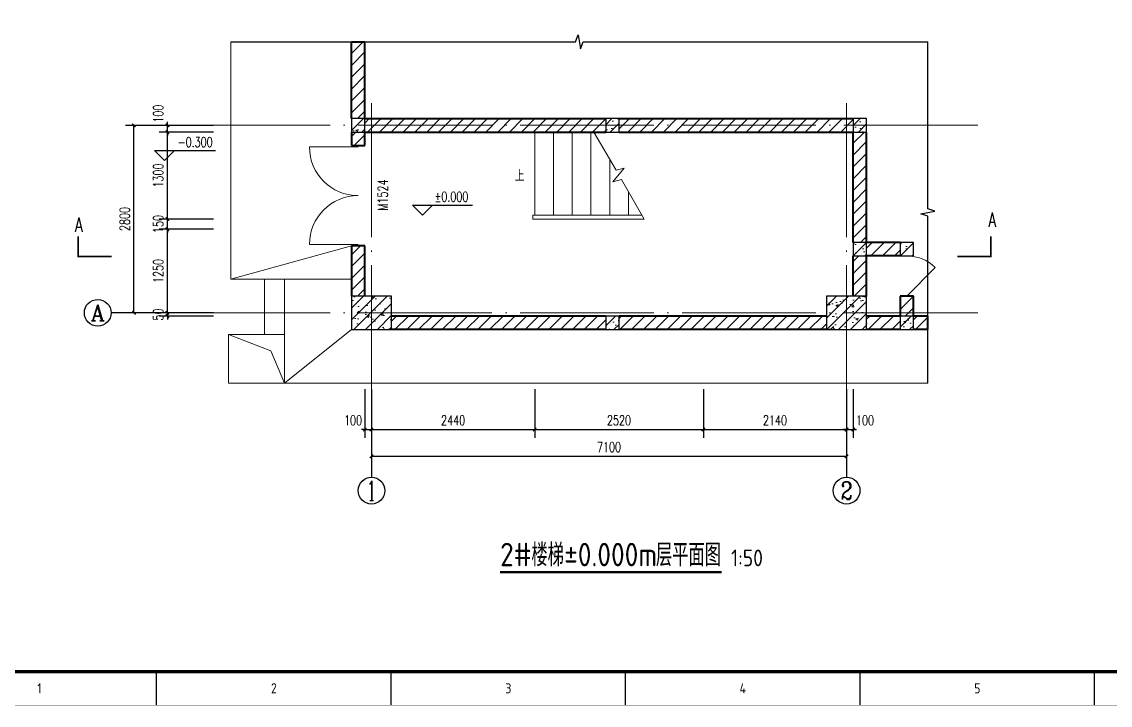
# Model space of a CAD drawing. Extents: x 238398 to 585159, y -66832 to 191741.
# Drawn here: x 408473 to 424739, y -66822 to -56617 of the extents above; entities that cross this region are included whole.
import ezdxf
from ezdxf.enums import TextEntityAlignment as Align

# ---------------------------------------------------------------- set-up
doc = ezdxf.new("R2010")
doc.units = 0
doc.header["$LTSCALE"] = 1000
doc.header["$MEASUREMENT"] = 0
doc.linetypes.add('DOTE', pattern=[2.42, 2, -0.2, 0.02, -0.2])
for name, color, linetype in [('AXIS', 3, 'Continuous'), ('AXIS_TEXT', 7, 'Continuous'), ('DIM_ELEV', 3, 'Continuous'), ('DIM_SYMB', 3, 'Continuous'), ('GZZ', 9, 'Continuous'), ('PUB_DIM', 76, 'Continuous'), ('WINDOW_TEXT', 7, 'Continuous')]:
    doc.layers.add(name, color=color, linetype=linetype)
for name, color, linetype, lineweight in [('COLUMN', 9, 'Continuous', 30), ('DOTE', 18, 'DOTE', 13), ('PUB_HATCH', 252, 'Continuous', 5), ('PUB_TEXT', 7, 'Continuous', 20), ('STAIR', 2, 'Continuous', 18), ('WALL', 4, 'Continuous', 40), ('WINDOW', 2, 'Continuous', 18), ('水', 33, 'Continuous', 18)]:
    doc.layers.add(name, color=color, linetype=linetype, lineweight=lineweight)
doc.styles.add('_TCH_AXIS', font='complex.shx', dxfattribs={"bigfont": 'gbcbig.shx'})
doc.styles.add('_TCH_DIM', font='SIMPLEX', dxfattribs={"bigfont": 'GBCBIG'})
doc.styles.add('_TCH_DIM_T3', font='SIMPLEX', dxfattribs={"width": 0.705882, "bigfont": 'GBCBIG'})
doc.styles.add('_TCH_LABEL', font='geditxt.shx', dxfattribs={"bigfont": 'hztxt1.shx'})
doc.styles.add('_TCH_WINDOW', font='geditxt.shx', dxfattribs={"bigfont": 'hztxt1.shx'})
doc.styles.get("Standard").update_dxf_attribs({"font": 'gbenor.shx', "bigfont": 'gbcbig.shx'})
doc.styles.add('TK', font='GEDITXT.SHX', dxfattribs={"width": 0.85, "height": 3.5, "bigfont": 'hztxt1.shx'})
doc.dimstyles.new('_TCH_ARCH&&50', dxfattribs={"dimtxt": 148.75, "dimasz": 50, "dimexe": 125, "dimexo": 150, "dimgap": 63.125, "dimtad": 1, "dimdec": 0, "dimzin": 0, "dimdsep": 46, "dimtxsty": '_TCH_DIM_T3', "dimblk": 'ARCHTICK', "dimcen": 0.09, "dimazin": 2, "dimtfac": 1, "dimtdec": 0, "dimtix": 1, "dimtmove": 2, "dimatfit": 3, "dimfxl": 1, "dimtolj": 1, "dimtzin": 0, "dimarcsym": 0})
pattern_1 = [(45, (0, 89.76), (-88.388383, 88.388383), [])]
pattern_2 = [(45, (0, 0), (-88.388348, 88.388348), []), (50, (0, 0), (358.6301, -31.37607), [37.5, -412.5]), (355, (0, 0), (-69.37567, 376.09607), [30, -330]), (100.4514, (29.9, -2.6), (289.2547, 344.71977), [31.8701, -350.57106]), (46.1842, (0, 100), (533.62052, -82.7595), [56.25, -618.75]), (96.6356, (44.47, 93.1), (467.33135, 487.05894), [47.80514, -525.8565]), (351.1842, (0, 100), (467.331, 487.0593), [45, -495]), (21, (50, 75), (298.45353, -201.30945), [37.5, -412.5]), (326, (50, 75), (121.65767, 362.57502), [30, -330]), (71.4514, (74.87, 58.22), (420.11131, 161.26525), [31.8701, -350.57106]), (37.5, (0, 0), (6.079928, 166.446927), [0, -326, 0, -335, 0, -331.25]), (7.5, (0, 0), (131.53477, 197.205856), [0, -191, 0, -318.5, 0, -126.25]), (327.5, (-111.5, 0), (266.91122, -11.277436), [0, -125, 0, -390, 0, -517.5]), (317.5, (-161.5, 0), (291.59308, 50.05249), [0, -162.5, 0, -259, 0, -367.5])]

# ---------------------------------------------------------------- blocks, each defined once
blk = doc.blocks.new('GEDI_WK_A1')
at = {"color": 3}
for p, q in [((70.08, 0), (70.08, 10)), ((140.17, 0), (140.17, 10)), ((210.25, 0), (210.25, 10)), ((280.33, 0), (280.33, 10)), ((350.42, 0), (350.42, 10))]:
    blk.add_line(p, q, dxfattribs=at)
for points, const_width in [([(0, 0), (841, 0), (841, 594), (0, 594)], 0.1), ([(25, 10), (831, 10), (831, 584), (25, 584)], 1)]:
    blk.add_lwpolyline(points, close=True, dxfattribs=dict(at, const_width=const_width))
for s, p in [('1', (35.04, 5)), ('2', (105.12, 5)), ('3', (175.21, 5)), ('4', (245.29, 5)), ('5', (315.38, 5))]:
    blk.add_text(s, height=3, dxfattribs=at).set_placement(p, align=Align.MIDDLE)
blk = doc.blocks.new('CEEC_TK_A1')
blk.add_blockref('GEDI_WK_A1', (0, 0))
at = {"style": 'TK', "width": 0.85}
for tag, height, p in [('PROJECTNAME', 4.75, (776, 44)), ('PHASE', 4, (818, 44)), ('DRAWINGNAME', 4.75, (786, 31))]:
    blk.add_attdef(tag, text='', height=height, dxfattribs=at).set_placement(p, align=Align.MIDDLE_CENTER)
for tag, p, height in [('APPROVE', (663, 32.75), 3.5), ('DESIGN', (708, 32.75), 3.5), ('REVIEW1', (663, 25.75), 3.5), ('DRAW', (708, 25.75), 3.5), ('REVIEW2', (663, 18.75), 3.5), ('PROPORTION', (708, 18.75), 3.5), ('DRAWINGNUMBER', (758, 18.5), 4), ('CHECK', (663, 11.75), 3.5), ('DATE', (708, 11.75), 3.5), ('VERSION', (824, 11.75), 3.5)]:
    blk.add_attdef(tag, p, '', height=height, dxfattribs=at)
blk = doc.blocks.new('_ArchTick')
at = {"color": 0, "linetype": 'ByBlock', "const_width": 0.4}
blk.add_lwpolyline([(-0.5, -0.5), (0.5, 0.5)], dxfattribs=at)
blk = doc.blocks.new('*D275')
at = {"layer": 'Defpoints', "color": 0, "transparency": 16777216}
for p in [(410149, -58163), (411487, -58163), (411487, -60963)]:
    blk.add_point(p, dxfattribs=at)
at = {"layer": 'PUB_DIM', "color": 0, "lineweight": -2, "transparency": 16777216}
for p, q in [((411337, -58163), (410024, -58163)), ((410149, -60963), (410149, -58163)), ((411337, -60963), (410024, -60963))]:
    blk.add_line(p, q, dxfattribs=at)
at = {"layer": 'PUB_DIM', "color": 0, "lineweight": -2, "transparency": 16777216, "xscale": 50, "yscale": 50, "zscale": 50}
for p, rotation in [((410149, -58163), 90), ((410149, -60963), 270)]:
    blk.add_blockref('_ArchTick', p, dxfattribs=dict(at, rotation=rotation))
at = {"layer": 'PUB_DIM', "color": 0, "transparency": 16777216, "insert": (410011, -59563), "char_height": 148.8, "attachment_point": 5, "rotation": 90, "style": '_TCH_DIM_T3'}
blk.add_mtext('\\A1;2800', dxfattribs=at)
blk = doc.blocks.new('*D276')
at = {"layer": 'Defpoints', "color": 0, "transparency": 16777216}
for p in [(410649, -58163), (411487, -58163), (411487, -58263)]:
    blk.add_point(p, dxfattribs=at)
at = {"layer": 'PUB_DIM', "color": 0, "lineweight": -2, "transparency": 16777216}
for p, q in [((411337, -58163), (410524, -58163)), ((410649, -58163), (410649, -58113)), ((410649, -58263), (410649, -58163)), ((411337, -58263), (410524, -58263)), ((410649, -58263), (410649, -58313))]:
    blk.add_line(p, q, dxfattribs=at)
at = {"layer": 'PUB_DIM', "color": 0, "lineweight": -2, "transparency": 16777216, "xscale": 50, "yscale": 50, "zscale": 50}
for p, rotation in [((410649, -58163), 270), ((410649, -58263), 90)]:
    blk.add_blockref('_ArchTick', p, dxfattribs=dict(at, rotation=rotation))
at = {"layer": 'PUB_DIM', "color": 0, "transparency": 16777216, "insert": (410512, -57988), "char_height": 148.8, "attachment_point": 5, "rotation": 90, "style": '_TCH_DIM_T3'}
blk.add_mtext('\\A1;100', dxfattribs=at)
blk = doc.blocks.new('*D277')
at = {"layer": 'Defpoints', "color": 0, "transparency": 16777216}
for p in [(410649, -58263), (411487, -58263), (411487, -59563)]:
    blk.add_point(p, dxfattribs=at)
at = {"layer": 'PUB_DIM', "color": 0, "lineweight": -2, "transparency": 16777216}
for p, q in [((411337, -58263), (410524, -58263)), ((410649, -59563), (410649, -58263)), ((411337, -59563), (410524, -59563))]:
    blk.add_line(p, q, dxfattribs=at)
at = {"layer": 'PUB_DIM', "color": 0, "lineweight": -2, "transparency": 16777216, "xscale": 50, "yscale": 50, "zscale": 50}
for p, rotation in [((410649, -58263), 90), ((410649, -59563), 270)]:
    blk.add_blockref('_ArchTick', p, dxfattribs=dict(at, rotation=rotation))
at = {"layer": 'PUB_DIM', "color": 0, "transparency": 16777216, "insert": (410512, -58913), "char_height": 148.8, "attachment_point": 5, "rotation": 90, "style": '_TCH_DIM_T3'}
blk.add_mtext('\\A1;1300', dxfattribs=at)
blk = doc.blocks.new('*D278')
at = {"layer": 'Defpoints', "color": 0, "transparency": 16777216}
for p in [(410649, -59563), (411487, -59563), (411487, -59713)]:
    blk.add_point(p, dxfattribs=at)
at = {"layer": 'PUB_DIM', "color": 0, "lineweight": -2, "transparency": 16777216}
for p, q in [((410649, -59563), (410649, -59513)), ((411337, -59563), (410524, -59563)), ((410649, -59713), (410649, -59563)), ((411337, -59713), (410524, -59713)), ((410649, -59713), (410649, -59763))]:
    blk.add_line(p, q, dxfattribs=at)
at = {"layer": 'PUB_DIM', "color": 0, "lineweight": -2, "transparency": 16777216, "xscale": 50, "yscale": 50, "zscale": 50}
for p, rotation in [((410649, -59563), 270), ((410649, -59713), 90)]:
    blk.add_blockref('_ArchTick', p, dxfattribs=dict(at, rotation=rotation))
at = {"layer": 'PUB_DIM', "color": 0, "transparency": 16777216, "insert": (410512, -59638), "char_height": 148.8, "attachment_point": 5, "rotation": 90, "style": '_TCH_DIM_T3'}
blk.add_mtext('\\A1;150', dxfattribs=at)
blk = doc.blocks.new('*D279')
at = {"layer": 'Defpoints', "color": 0, "transparency": 16777216}
for p in [(410649, -59713), (411487, -59713), (411487, -60963)]:
    blk.add_point(p, dxfattribs=at)
at = {"layer": 'PUB_DIM', "color": 0, "lineweight": -2, "transparency": 16777216}
for p, q in [((411337, -59713), (410524, -59713)), ((410649, -60963), (410649, -59713)), ((411337, -60963), (410524, -60963))]:
    blk.add_line(p, q, dxfattribs=at)
at = {"layer": 'PUB_DIM', "color": 0, "lineweight": -2, "transparency": 16777216, "xscale": 50, "yscale": 50, "zscale": 50}
for p, rotation in [((410649, -59713), 90), ((410649, -60963), 270)]:
    blk.add_blockref('_ArchTick', p, dxfattribs=dict(at, rotation=rotation))
at = {"layer": 'PUB_DIM', "color": 0, "transparency": 16777216, "insert": (410512, -60338), "char_height": 148.8, "attachment_point": 5, "rotation": 90, "style": '_TCH_DIM_T3'}
blk.add_mtext('\\A1;1250', dxfattribs=at)
blk = doc.blocks.new('*D280')
at = {"layer": 'Defpoints', "color": 0, "transparency": 16777216}
for p in [(410649, -60963), (411487, -60963), (411487, -61013)]:
    blk.add_point(p, dxfattribs=at)
at = {"layer": 'PUB_DIM', "color": 0, "lineweight": -2, "transparency": 16777216}
for p, q in [((411337, -60963), (410524, -60963)), ((410649, -60963), (410649, -60913)), ((410649, -61013), (410649, -60963)), ((411337, -61013), (410524, -61013)), ((410649, -61013), (410649, -61063))]:
    blk.add_line(p, q, dxfattribs=at)
at = {"layer": 'PUB_DIM', "color": 0, "lineweight": -2, "transparency": 16777216, "xscale": 50, "yscale": 50, "zscale": 50}
for p, rotation in [((410649, -60963), 270), ((410649, -61013), 90)]:
    blk.add_blockref('_ArchTick', p, dxfattribs=dict(at, rotation=rotation))
at = {"layer": 'PUB_DIM', "color": 0, "transparency": 16777216, "insert": (410512, -60988), "char_height": 148.8, "attachment_point": 5, "rotation": 90, "style": '_TCH_DIM_T3'}
blk.add_mtext('\\A1;50', dxfattribs=at)
blk = doc.blocks.new('*D281')
at = {"layer": 'Defpoints', "color": 0, "transparency": 16777216}
for p in [(420799, -61952), (420899, -61952), (420899, -62706)]:
    blk.add_point(p, dxfattribs=at)
at = {"layer": 'PUB_DIM', "color": 0, "lineweight": -2, "transparency": 16777216}
for p, q in [((420799, -62102), (420799, -62831)), ((420899, -62102), (420899, -62831)), ((420799, -62706), (420749, -62706)), ((420799, -62706), (420899, -62706)), ((420899, -62706), (420949, -62706))]:
    blk.add_line(p, q, dxfattribs=at)
at = {"layer": 'PUB_DIM', "color": 0, "lineweight": -2, "transparency": 16777216, "xscale": 50, "yscale": 50, "zscale": 50}
blk.add_blockref('_ArchTick', (420799, -62706), dxfattribs=at)
at = {"layer": 'PUB_DIM', "color": 0, "lineweight": -2, "transparency": 16777216, "xscale": 50, "yscale": 50, "zscale": 50, "rotation": 180}
blk.add_blockref('_ArchTick', (420899, -62706), dxfattribs=at)
at = {"layer": 'PUB_DIM', "color": 0, "transparency": 16777216, "insert": (421074, -62568), "char_height": 148.8, "attachment_point": 5, "style": '_TCH_DIM_T3'}
blk.add_mtext('\\A1;100', dxfattribs=at)
blk = doc.blocks.new('*D282')
at = {"layer": 'Defpoints', "color": 0, "transparency": 16777216}
for p in [(418659, -61952), (420799, -61952), (420799, -62706)]:
    blk.add_point(p, dxfattribs=at)
at = {"layer": 'PUB_DIM', "color": 0, "lineweight": -2, "transparency": 16777216}
for p, q in [((418659, -62102), (418659, -62831)), ((420799, -62102), (420799, -62831)), ((418659, -62706), (420799, -62706))]:
    blk.add_line(p, q, dxfattribs=at)
at = {"layer": 'PUB_DIM', "color": 0, "lineweight": -2, "transparency": 16777216, "xscale": 50, "yscale": 50, "zscale": 50, "rotation": 180}
blk.add_blockref('_ArchTick', (418659, -62706), dxfattribs=at)
at = {"layer": 'PUB_DIM', "color": 0, "lineweight": -2, "transparency": 16777216, "xscale": 50, "yscale": 50, "zscale": 50}
blk.add_blockref('_ArchTick', (420799, -62706), dxfattribs=at)
at = {"layer": 'PUB_DIM', "color": 0, "transparency": 16777216, "insert": (419729, -62568), "char_height": 148.8, "attachment_point": 5, "style": '_TCH_DIM_T3'}
blk.add_mtext('\\A1;2140', dxfattribs=at)
blk = doc.blocks.new('*D283')
at = {"layer": 'Defpoints', "color": 0, "transparency": 16777216}
for p in [(416139, -61952), (418659, -61952), (418659, -62706)]:
    blk.add_point(p, dxfattribs=at)
at = {"layer": 'PUB_DIM', "color": 0, "lineweight": -2, "transparency": 16777216}
for p, q in [((416139, -62102), (416139, -62831)), ((418659, -62102), (418659, -62831)), ((416139, -62706), (418659, -62706))]:
    blk.add_line(p, q, dxfattribs=at)
at = {"layer": 'PUB_DIM', "color": 0, "lineweight": -2, "transparency": 16777216, "xscale": 50, "yscale": 50, "zscale": 50, "rotation": 180}
blk.add_blockref('_ArchTick', (416139, -62706), dxfattribs=at)
at = {"layer": 'PUB_DIM', "color": 0, "lineweight": -2, "transparency": 16777216, "xscale": 50, "yscale": 50, "zscale": 50}
blk.add_blockref('_ArchTick', (418659, -62706), dxfattribs=at)
at = {"layer": 'PUB_DIM', "color": 0, "transparency": 16777216, "insert": (417399, -62568), "char_height": 148.8, "attachment_point": 5, "style": '_TCH_DIM_T3'}
blk.add_mtext('\\A1;2520', dxfattribs=at)
blk = doc.blocks.new('*D284')
at = {"layer": 'Defpoints', "color": 0, "transparency": 16777216}
for p in [(413699, -61952), (416139, -61952), (416139, -62706)]:
    blk.add_point(p, dxfattribs=at)
at = {"layer": 'PUB_DIM', "color": 0, "lineweight": -2, "transparency": 16777216}
for p, q in [((413699, -62102), (413699, -62831)), ((416139, -62102), (416139, -62831)), ((413699, -62706), (416139, -62706))]:
    blk.add_line(p, q, dxfattribs=at)
at = {"layer": 'PUB_DIM', "color": 0, "lineweight": -2, "transparency": 16777216, "xscale": 50, "yscale": 50, "zscale": 50, "rotation": 180}
blk.add_blockref('_ArchTick', (413699, -62706), dxfattribs=at)
at = {"layer": 'PUB_DIM', "color": 0, "lineweight": -2, "transparency": 16777216, "xscale": 50, "yscale": 50, "zscale": 50}
blk.add_blockref('_ArchTick', (416139, -62706), dxfattribs=at)
at = {"layer": 'PUB_DIM', "color": 0, "transparency": 16777216, "insert": (414919, -62568), "char_height": 148.8, "attachment_point": 5, "style": '_TCH_DIM_T3'}
blk.add_mtext('\\A1;2440', dxfattribs=at)
blk = doc.blocks.new('*D285')
at = {"layer": 'Defpoints', "color": 0, "transparency": 16777216}
for p in [(413599, -61952), (413699, -61952), (413699, -62706)]:
    blk.add_point(p, dxfattribs=at)
at = {"layer": 'PUB_DIM', "color": 0, "lineweight": -2, "transparency": 16777216}
for p, q in [((413599, -62102), (413599, -62831)), ((413699, -62102), (413699, -62831)), ((413599, -62706), (413549, -62706)), ((413599, -62706), (413699, -62706)), ((413699, -62706), (413749, -62706))]:
    blk.add_line(p, q, dxfattribs=at)
at = {"layer": 'PUB_DIM', "color": 0, "lineweight": -2, "transparency": 16777216, "xscale": 50, "yscale": 50, "zscale": 50}
blk.add_blockref('_ArchTick', (413599, -62706), dxfattribs=at)
at = {"layer": 'PUB_DIM', "color": 0, "lineweight": -2, "transparency": 16777216, "xscale": 50, "yscale": 50, "zscale": 50, "rotation": 180}
blk.add_blockref('_ArchTick', (413699, -62706), dxfattribs=at)
at = {"layer": 'PUB_DIM', "color": 0, "transparency": 16777216, "insert": (413424, -62568), "char_height": 148.8, "attachment_point": 5, "style": '_TCH_DIM_T3'}
blk.add_mtext('\\A1;100', dxfattribs=at)
blk = doc.blocks.new('*D286')
at = {"layer": 'Defpoints', "color": 0, "transparency": 16777216}
for p in [(413699, -61952), (420799, -61952), (420799, -63105)]:
    blk.add_point(p, dxfattribs=at)
at = {"layer": 'PUB_DIM', "color": 0, "lineweight": -2, "transparency": 16777216}
for p, q in [((413699, -62102), (413699, -63230)), ((420799, -62102), (420799, -63230)), ((413699, -63105), (420799, -63105))]:
    blk.add_line(p, q, dxfattribs=at)
at = {"layer": 'PUB_DIM', "color": 0, "lineweight": -2, "transparency": 16777216, "xscale": 50, "yscale": 50, "zscale": 50, "rotation": 180}
blk.add_blockref('_ArchTick', (413699, -63105), dxfattribs=at)
at = {"layer": 'PUB_DIM', "color": 0, "lineweight": -2, "transparency": 16777216, "xscale": 50, "yscale": 50, "zscale": 50}
blk.add_blockref('_ArchTick', (420799, -63105), dxfattribs=at)
at = {"layer": 'PUB_DIM', "color": 0, "transparency": 16777216, "insert": (417249, -62967), "char_height": 148.8, "attachment_point": 5, "style": '_TCH_DIM_T3'}
blk.add_mtext('\\A1;7100', dxfattribs=at)
blk = doc.blocks.new('$DorLib2D$00000004')
for p, q in [((-0.485, 0), (-0.485, 0.485)), ((0.485, 0), (0.485, 0.485))]:
    blk.add_line(p, q)
at = {"lineweight": 13}
for centre, start, end in [((-0.485, 0), 0, 90), ((0.485, 0), 90, 180)]:
    blk.add_arc(centre, 0.485, start, end, dxfattribs=at)
blk = doc.blocks.new('$DorLib2D$00000114')
at = {"color": 0}
blk.add_line((0.5, 0), (-0.207, 0.707), dxfattribs=at)
blk.add_arc((0.5, 0), 1, 135, 180, dxfattribs=at)

msp = doc.modelspace()

# ---------------------------------------------------------------- hatches: boundary and pattern name
at = {"layer": 'PUB_HATCH'}
h = msp.add_hatch(dxfattribs=at)
h.set_pattern_fill('普通砖', color=256, scale=50, style=0)
h.set_pattern_definition(pattern_1)
h.paths.add_polyline_path([(413399, -58062.6), (413599, -58062.6), (413599, -56917.5), (413399, -56917.5)])
h = msp.add_hatch(dxfattribs=at)
h.set_pattern_fill('钢筋混凝土', color=256, scale=50, style=0)
h.set_pattern_definition(pattern_2)
h.paths.add_polyline_path([(413399, -58262.6), (413599, -58262.6), (413599, -58062.6), (413399, -58062.6)])
h = msp.add_hatch(dxfattribs=at)
h.set_pattern_fill('普通砖', color=256, scale=50, style=0)
h.set_pattern_definition(pattern_1)
h.paths.add_polyline_path([(417199, -58262.6), (417199, -58062.6), (413599, -58062.6), (413599, -58262.6)])
h = msp.add_hatch(dxfattribs=at)
h.set_pattern_fill('钢筋混凝土', color=256, scale=50, style=0)
h.set_pattern_definition(pattern_2)
h.paths.add_polyline_path([(417199, -58262.6), (417399, -58262.6), (417399, -58062.6), (417199, -58062.6)])
h = msp.add_hatch(dxfattribs=at)
h.set_pattern_fill('普通砖', color=256, scale=50, style=0)
h.set_pattern_definition(pattern_1)
h.paths.add_polyline_path([(420899, -58262.6), (420899, -58062.6), (417399, -58062.6), (417399, -58262.6)])
h = msp.add_hatch(dxfattribs=at)
h.set_pattern_fill('钢筋混凝土', color=256, scale=50, style=0)
h.set_pattern_definition(pattern_2)
h.paths.add_polyline_path([(420899, -58262.6), (421099, -58262.6), (421099, -58062.6), (420899, -58062.6)])
h = msp.add_hatch(dxfattribs=at)
h.set_pattern_fill('普通砖', color=256, scale=50, style=0)
h.set_pattern_definition(pattern_1)
h.paths.add_polyline_path([(413599, -58262.6), (413399, -58262.6), (413399, -58462.6), (413599, -58462.6)])
h = msp.add_hatch(dxfattribs=at)
h.set_pattern_fill('普通砖', color=256, scale=50, style=0)
h.set_pattern_definition(pattern_1)
h.paths.add_polyline_path([(421099, -58262.6), (420899, -58262.6), (420899, -59912.6), (421099, -59912.6)])
h = msp.add_hatch(dxfattribs=at)
h.set_pattern_fill('普通砖', color=256, scale=50, style=0)
h.set_pattern_definition(pattern_1)
h.paths.add_polyline_path([(413599, -60712.6), (413599, -59962.6), (413399, -59962.6), (413399, -60712.6)])
h = msp.add_hatch(dxfattribs=at)
h.set_pattern_fill('钢筋混凝土', color=256, scale=50, style=0)
h.set_pattern_definition(pattern_2)
h.paths.add_polyline_path([(420899, -60112.6), (421099, -60112.6), (421099, -59912.6), (420899, -59912.6)])
h = msp.add_hatch(dxfattribs=at)
h.set_pattern_fill('普通砖', color=256, scale=50, style=0)
h.set_pattern_definition(pattern_1)
h.paths.add_polyline_path([(421099, -59912.6), (421099, -60112.6), (421599, -60112.6), (421599, -59912.6)])
h = msp.add_hatch(dxfattribs=at)
h.set_pattern_fill('钢筋混凝土', color=256, scale=50, style=0)
h.set_pattern_definition(pattern_2)
h.paths.add_polyline_path([(421599, -60112.6), (421799, -60112.6), (421799, -59912.6), (421599, -59912.6)])
h = msp.add_hatch(dxfattribs=at)
h.set_pattern_fill('普通砖', color=256, scale=50, style=0)
h.set_pattern_definition(pattern_1)
h.paths.add_polyline_path([(421099, -60112.6), (420899, -60112.6), (420899, -60712.6), (421099, -60712.6)])
h = msp.add_hatch(dxfattribs=at)
h.set_pattern_fill('钢筋混凝土', color=256, scale=50, style=0)
h.set_pattern_definition(pattern_2)
h.paths.add_polyline_path([(413399, -61212.6), (413999, -61212.6), (413999, -60712.6), (413399, -60712.6)])
h = msp.add_hatch(dxfattribs=at)
h.set_pattern_fill('钢筋混凝土', color=256, scale=50, style=0)
h.set_pattern_definition(pattern_2)
h.paths.add_polyline_path([(420499, -61212.6), (421099, -61212.6), (421099, -60712.6), (420499, -60712.6)])
h = msp.add_hatch(dxfattribs=at)
h.set_pattern_fill('普通砖', color=256, scale=50, style=0)
h.set_pattern_definition(pattern_1)
h.paths.add_polyline_path([(421599, -61012.6), (421799, -61012.6), (421799, -60712.6), (421599, -60712.6)])
h = msp.add_hatch(dxfattribs=at)
h.set_pattern_fill('普通砖', color=256, scale=50, style=0)
h.set_pattern_definition(pattern_1)
h.paths.add_polyline_path([(417199, -61212.6), (417199, -61012.6), (413999, -61012.6), (413999, -61212.6)])
h = msp.add_hatch(dxfattribs=at)
h.set_pattern_fill('钢筋混凝土', color=256, scale=50, style=0)
h.set_pattern_definition(pattern_2)
h.paths.add_polyline_path([(417199, -61212.6), (417399, -61212.6), (417399, -61012.6), (417199, -61012.6)])
h = msp.add_hatch(dxfattribs=at)
h.set_pattern_fill('普通砖', color=256, scale=50, style=0)
h.set_pattern_definition(pattern_1)
h.paths.add_polyline_path([(417399, -61012.6), (417399, -61212.6), (420499, -61212.6), (420499, -61012.6)])
h = msp.add_hatch(dxfattribs=at)
h.set_pattern_fill('普通砖', color=256, scale=50, style=0)
h.set_pattern_definition(pattern_1)
h.paths.add_polyline_path([(421599, -61212.6), (421599, -61012.6), (421099, -61012.6), (421099, -61212.6)])
h = msp.add_hatch(dxfattribs=at)
h.set_pattern_fill('钢筋混凝土', color=256, scale=50, style=0)
h.set_pattern_definition(pattern_2)
h.paths.add_polyline_path([(421599, -61212.6), (421799, -61212.6), (421799, -61012.6), (421599, -61012.6)])
h = msp.add_hatch(dxfattribs=at)
h.set_pattern_fill('普通砖', color=256, scale=50, style=0)
h.set_pattern_definition(pattern_1)
h.paths.add_polyline_path([(421799, -61012.6), (421799, -61212.6), (422012.3, -61212.6), (422012.3, -61012.6)])

# ---------------------------------------------------------------- linework, layer by layer
at = {"layer": 'AXIS'}
for p, q in [((410252.4, -60962.6), (409807.9, -60962.6)), ((413699, -62393.6), (413699, -63417.9)), ((420799, -62393.6), (420799, -63417.9))]:
    msp.add_line(p, q, dxfattribs=at)
for centre in [(409607.9, -60962.6), (413699, -63617.9), (420799, -63617.9)]:
    msp.add_circle(centre, 200, dxfattribs=at)
at = {"layer": 'COLUMN'}
for p, q in [((413999, -60712.6), (413399, -60712.6)), ((413399, -60712.6), (413399, -61212.6)), ((413999, -61212.6), (413999, -60712.6)), ((421099, -60712.6), (420499, -60712.6)), ((420499, -60712.6), (420499, -61212.6)), ((421099, -61212.6), (421099, -60712.6)), ((413399, -61212.6), (413999, -61212.6)), ((420499, -61212.6), (421099, -61212.6))]:
    msp.add_line(p, q, dxfattribs=at)
at = {"layer": 'DIM_ELEV'}
for p, q in [((410607.4, -58690.1), (410457.4, -58540.1)), ((410457.4, -58540.1), (411368.2, -58540.1)), ((410607.4, -58690.1), (410757.4, -58540.1)), ((414460, -59505.5), (414310, -59355.5)), ((414310, -59355.5), (415208.4, -59355.5)), ((414460, -59505.5), (414610, -59355.5))]:
    msp.add_line(p, q, dxfattribs=at)
at = {"layer": 'DIM_SYMB'}
for points in [[(411599, -56917.5), (416749.4, -56917.5), (416787.6, -56812.5), (416824.7, -57022.5), (416861.9, -56917.5), (422012.3, -56917.5)], [(422012.3, -62012.6), (422012.3, -59521.3), (421907.3, -59483.1), (422117.3, -59446.1), (422012.3, -59408.8), (422012.3, -56917.5)]]:
    msp.add_lwpolyline(points, dxfattribs=at)
msp.add_lwpolyline([(415999, -58912.6, 0, 0, 0), (417109, -58912.6, 40, 0, 0), (417259, -58912.6, 0, 0, 0)], format="xyseb", dxfattribs=at)
for points, const_width in [([(409315.3, -59823), (409315.3, -60123), (409815.3, -60123)], 25), ([(422456.6, -60123), (422956.6, -60123), (422956.6, -59823)], 25), ([(415621.1, -64836.4), (418932.3, -64836.4)], 35)]:
    msp.add_lwpolyline(points, dxfattribs=dict(at, const_width=const_width))
at = {"layer": 'DOTE'}
for p, q in [((422759.7, -58162.6), (411210.7, -58162.6)), ((422759.7, -60962.6), (411210.7, -60962.6))]:
    msp.add_line(p, q, dxfattribs=at)
for points in [[(413699, -57833.1), (413699, -62414.1)], [(420799, -57833.1), (420799, -62414.1)]]:
    msp.add_lwpolyline(points, dxfattribs=at)
at = {"layer": 'GZZ'}
for p, q in [((413599, -58062.6), (413399, -58062.6)), ((413399, -58062.6), (413399, -58262.6)), ((413599, -58262.6), (413599, -58062.6)), ((417399, -58062.6), (417199, -58062.6)), ((417199, -58062.6), (417199, -58262.6)), ((417399, -58262.6), (417399, -58062.6)), ((421099, -58062.6), (420899, -58062.6)), ((420899, -58062.6), (420899, -58262.6)), ((421099, -58262.6), (421099, -58062.6)), ((413399, -58262.6), (413599, -58262.6)), ((417199, -58262.6), (417399, -58262.6)), ((420899, -58262.6), (421099, -58262.6)), ((421099, -59912.6), (420899, -59912.6)), ((420899, -59912.6), (420899, -60112.6)), ((421099, -60112.6), (421099, -59912.6)), ((421799, -59912.6), (421599, -59912.6)), ((421599, -59912.6), (421599, -60112.6)), ((421799, -60112.6), (421799, -59912.6)), ((420899, -60112.6), (421099, -60112.6)), ((421599, -60112.6), (421799, -60112.6)), ((417399, -61012.6), (417199, -61012.6)), ((417199, -61012.6), (417199, -61212.6)), ((417399, -61212.6), (417399, -61012.6)), ((421799, -61012.6), (421599, -61012.6)), ((421599, -61012.6), (421599, -61212.6)), ((421799, -61212.6), (421799, -61012.6)), ((417199, -61212.6), (417399, -61212.6)), ((421599, -61212.6), (421799, -61212.6))]:
    msp.add_line(p, q, dxfattribs=at)
at = {"layer": 'STAIR'}
for p, q in [((411599, -60462.6), (411599, -56917.5)), ((416139, -58262.6), (417023.7, -58262.6)), ((416139, -58262.6), (416139, -59502.6)), ((416419, -58262.6), (416419, -59502.6)), ((416699, -58262.6), (416699, -59502.6)), ((416979, -58262.6), (416979, -59502.6)), ((417354.1, -58834.8), (417023.7, -58262.6)), ((417259, -58670.1), (417259, -59502.6)), ((417303.5, -59008.1), (417476.4, -58802)), ((417476.4, -58802), (417354.1, -58834.8)), ((417433.9, -58973.1), (417303.5, -59008.1)), ((417774.3, -59562.6), (417433.9, -58973.1)), ((417539, -59155.1), (417539, -59502.6)), ((416109, -59502.6), (417739.6, -59502.6)), ((416109, -59502.6), (416109, -59562.6)), ((416109, -59562.6), (417774.3, -59562.6)), ((416139, -59562.6), (417774.3, -59562.6)), ((411599, -60462.6), (413399, -59962.6)), ((413399, -60462.6), (411599, -60462.6))]:
    msp.add_line(p, q, dxfattribs=at)
at = {"layer": 'WALL'}
for p, q in [((413399, -58062.6), (413399, -56917.5)), ((413399, -56917.5), (413599, -56917.5)), ((413599, -58062.6), (413599, -56917.5)), ((413599, -58062.6), (417199, -58062.6)), ((417399, -58062.6), (420899, -58062.6)), ((413399, -58262.6), (413399, -58462.6)), ((413599, -58262.6), (417199, -58262.6)), ((413599, -58462.6), (413599, -58262.6)), ((417399, -58262.6), (420899, -58262.6)), ((420899, -59912.6), (420899, -58262.6)), ((421099, -59912.6), (421099, -58262.6)), ((413399, -58462.6), (413599, -58462.6)), ((413599, -59962.6), (413399, -59962.6)), ((413399, -59962.6), (413399, -60712.6)), ((413599, -60712.6), (413599, -59962.6)), ((421599, -59912.6), (421099, -59912.6)), ((420899, -60712.6), (420899, -60112.6)), ((421099, -60712.6), (421099, -60112.6)), ((421599, -60112.6), (421099, -60112.6)), ((421799, -60712.6), (421599, -60712.6)), ((421599, -60712.6), (421599, -61012.6)), ((421799, -61012.6), (421799, -60712.6)), ((417199, -61012.6), (413999, -61012.6)), ((420499, -61012.6), (417399, -61012.6)), ((421599, -61012.6), (421099, -61012.6)), ((422012.3, -61012.6), (421799, -61012.6)), ((422012.3, -61212.6), (422012.3, -61012.6)), ((417199, -61212.6), (413999, -61212.6)), ((420499, -61212.6), (417399, -61212.6)), ((421599, -61212.6), (421099, -61212.6)), ((422012.3, -61212.6), (421799, -61212.6))]:
    msp.add_line(p, q, dxfattribs=at)
at = {"layer": '水'}
for p, q in [((411560.8, -61286.9), (412195.8, -61530.5)), ((413399, -61212.6), (412399, -62012.6)), ((412195.8, -61530.5), (412399, -62012.6))]:
    msp.add_line(p, q, dxfattribs=at)
for points in [[(412099, -60462.6), (412099, -61286.9)], [(412399, -60462.6), (412399, -62012.6), (422012.3, -62012.6)]]:
    msp.add_lwpolyline(points, dxfattribs=at)
msp.add_lwpolyline([(411560.8, -62012.6), (412399, -62012.6), (412399, -61286.9), (411560.8, -61286.9)], close=True, dxfattribs=at)

# ---------------------------------------------------------------- block references
at = {"xscale": 50, "yscale": 50, "zscale": 50}
msp.add_blockref('CEEC_TK_A1', (406984.5, -66819.8), dxfattribs=at)
at = {"layer": 'WINDOW'}
ref = msp.add_blockref('$DorLib2D$00000004', (413499, -59212.6), dxfattribs=dict(at, xscale=1500, yscale=1500, zscale=1500, rotation=90))
ref.add_attrib('A', 'M1524', (413941.8, -59439.4), dxfattribs={"layer": 'WINDOW_TEXT', "height": 148.75, "rotation": 90, "style": '_TCH_WINDOW', "width": 0.705882})
at = {"layer": 'WINDOW', "xscale": 600, "yscale": 600, "zscale": 600, "rotation": 270}
msp.add_blockref('$DorLib2D$00000114', (421699, -60412.6), dxfattribs=at)

# ---------------------------------------------------------------- texts
at = {"layer": 'AXIS_TEXT', "style": '_TCH_AXIS'}
for s, height, p, p2 in [('A', 243, (409503.8, -61084.1), (409712, -61084.1)), ('1', 294.1, (413636, -63764.9), (413762, -63764.9)), ('2', 266.3, (420710.3, -63751), (420887.8, -63751))]:
    msp.add_text(s, height=height, dxfattribs=at).set_placement(p, p2, align=Align.FIT)
at = {"layer": 'PUB_TEXT', "width": 0.705882}
for s, height, style, p in [('-0.300', 148.75, '_TCH_DIM', (410803.2, -58487.6)), ('%%P0.000', 148.75, '_TCH_DIM', (414643.4, -59303)), ('A', 212.5, '_TCH_LABEL', (422916.6, -59679.2)), ('A', 212.5, '_TCH_LABEL', (409265.2, -59752.3))]:
    msp.add_text(s, height=height, dxfattribs=dict(at, style=style)).set_placement(p)
at = {"layer": 'PUB_TEXT', "style": '_TCH_DIM'}
msp.add_text('上', height=168.8, dxfattribs=at).set_placement((415842.2, -59000.1))
at = {"layer": 'PUB_TEXT'}
for s, height, p in [('2#', 350, (415621.1, -64747.7)), ('楼梯', 337.59, (416087.8, -64747.7)), ('%%p0.000m', 350, (416579.2, -64747.7)), ('层平面图', 337.59, (417950.1, -64747.7)), ('1:50', 250, (419072.3, -64747.7))]:
    msp.add_text(s, height=height, dxfattribs=at).set_placement(p)

# ---------------------------------------------------------------- dimensions: what is measured, and where the dimension line sits
at = {"layer": 'PUB_DIM'}
for base, p1, p2, angle, picture, middle in [((410649.1, -58162.6), (411486.5, -58262.6), (411486.5, -58162.6), 90, '*D276', (410511.6, -57987.6)), ((413699, -62705.5), (413599, -61951.5), (413699, -61951.5), 0, '*D285', (413424, -62568)), ((420899, -62705.5), (420799, -61951.5), (420899, -61951.5), 0, '*D281', (421074, -62568))]:
    dim = msp.add_linear_dim(base=base, p1=p1, p2=p2, angle=angle, dimstyle='_TCH_ARCH&&50', dxfattribs=at)
    dim.commit()
    dim.dimension.update_dxf_attribs({"geometry": picture, "text_midpoint": middle, "dimtype": 129})
for p1, p2, distance, picture, middle in [((411486.5, -60962.6), (411486.5, -58162.6), 1337.9, '*D275', (410011.2, -59562.6)), ((411486.5, -59562.6), (411486.5, -58262.6), 837.4, '*D277', (410511.6, -58912.6)), ((411486.5, -59712.6), (411486.5, -59562.6), 837.4, '*D278', (410511.6, -59637.6)), ((411486.5, -60962.6), (411486.5, -59712.6), 837.4, '*D279', (410511.6, -60337.6)), ((411486.5, -61012.6), (411486.5, -60962.6), 837.4, '*D280', (410511.6, -60987.6)), ((413699, -61951.5), (416139, -61951.5), -754, '*D284', (414919, -62568)), ((413699, -61951.5), (420799, -61951.5), -1153.1, '*D286', (417249, -62967.1)), ((416139, -61951.5), (418659, -61951.5), -754, '*D283', (417399, -62568)), ((418659, -61951.5), (420799, -61951.5), -754, '*D282', (419729, -62568))]:
    dim = msp.add_aligned_dim(p1=p1, p2=p2, distance=distance, dimstyle='_TCH_ARCH&&50', dxfattribs=at)
    dim.commit()
    dim.dimension.update_dxf_attribs({"geometry": picture, "text_midpoint": middle})

doc.saveas('drawing.dxf')
